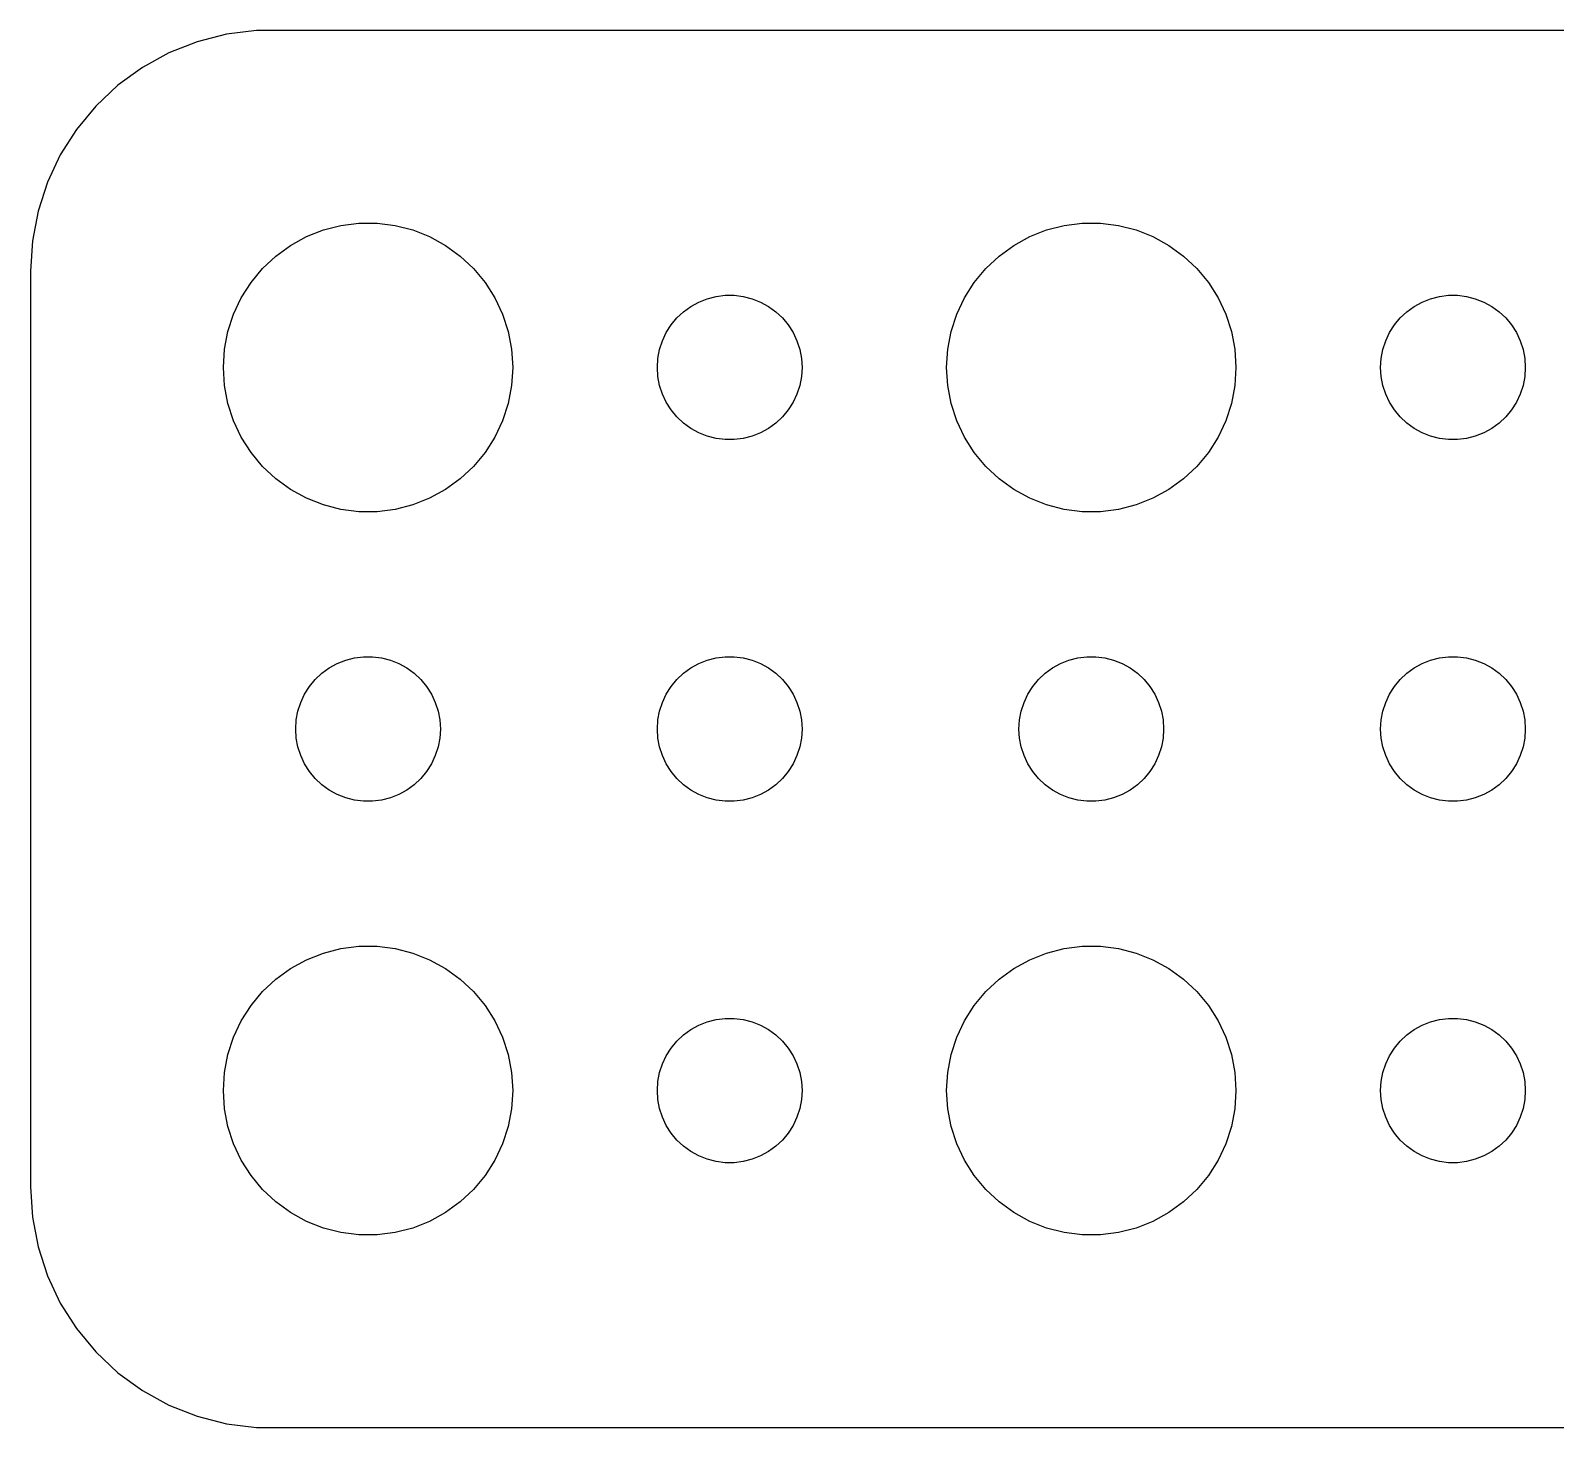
# Model space of a CAD drawing. Header units: metres. Extents: x -67 to 67, y -14 to 14.
# Drawn here: x -67 to -35.37, y -14.49 to 14.49 of the extents above; entities that cross this region are included whole.
import ezdxf

# ---------------------------------------------------------------- set-up
doc = ezdxf.new("R2010")
doc.units = ezdxf.units.M

msp = doc.modelspace()

# ---------------------------------------------------------------- linework, layer by layer
for p, q in [((-63.5451, 14.2553), (-64.1289, 14.0241)), ((-62.9369, 14.4114), (-63.5451, 14.2553)), ((-62.3139, 14.4901), (-62.9369, 14.4114)), ((62.3139, 14.4901), (-62.3139, 14.4901)), ((-64.1289, 14.0241), (-64.6791, 13.7216)), ((-64.6791, 13.7216), (-65.1871, 13.3526)), ((-65.1871, 13.3526), (-65.6448, 12.9227)), ((-65.6448, 12.9227), (-66.0451, 12.4389)), ((-66.0451, 12.4389), (-66.3815, 11.9088)), ((-66.3815, 11.9088), (-66.6489, 11.3406)), ((-66.6489, 11.3406), (-66.8429, 10.7434)), ((-66.8429, 10.7434), (-66.9606, 10.1267)), ((-60.927, 10.3532), (-60.5621, 10.4469)), ((-60.5621, 10.4469), (-60.1884, 10.4941)), ((-60.1884, 10.4941), (-59.8116, 10.4941)), ((-59.8116, 10.4941), (-59.4379, 10.4469)), ((-59.4379, 10.4469), (-59.0729, 10.3532)), ((-45.927, 10.3532), (-45.5621, 10.4469)), ((-45.5621, 10.4469), (-45.1884, 10.4941)), ((-45.1884, 10.4941), (-44.8116, 10.4941)), ((-44.8116, 10.4941), (-44.4379, 10.4469)), ((-44.4379, 10.4469), (-44.0729, 10.3532)), ((-66.9606, 10.1267), (-67, 9.5)), ((-61.6075, 10.033), (-61.2773, 10.2145)), ((-61.2773, 10.2145), (-60.927, 10.3532)), ((-59.0729, 10.3532), (-58.7227, 10.2145)), ((-58.7227, 10.2145), (-58.3925, 10.033)), ((-46.6075, 10.033), (-46.2773, 10.2145)), ((-46.2773, 10.2145), (-45.927, 10.3532)), ((-44.0729, 10.3532), (-43.7227, 10.2145)), ((-43.7227, 10.2145), (-43.3925, 10.033)), ((-62.1869, 9.55363), (-61.9123, 9.81154)), ((-61.9123, 9.81154), (-61.6075, 10.033)), ((-58.3925, 10.033), (-58.0877, 9.81154)), ((-58.0877, 9.81154), (-57.8131, 9.55363)), ((-47.1869, 9.55363), (-46.9123, 9.81154)), ((-46.9123, 9.81154), (-46.6075, 10.033)), ((-43.3925, 10.033), (-43.0877, 9.81154)), ((-43.0877, 9.81154), (-42.8131, 9.55363)), ((-67, 9.5), (-67, -9.5)), ((-62.427, 9.26335), (-62.1869, 9.55363)), ((-57.8131, 9.55363), (-57.5729, 9.26335)), ((-47.427, 9.26335), (-47.1869, 9.55363)), ((-42.8131, 9.55363), (-42.5729, 9.26335)), ((-62.6289, 8.94525), (-62.427, 9.26335)), ((-57.5729, 9.26335), (-57.3711, 8.94525)), ((-47.6289, 8.94525), (-47.427, 9.26335)), ((-42.5729, 9.26335), (-42.3711, 8.94525)), ((-62.7893, 8.60437), (-62.6289, 8.94525)), ((-57.3711, 8.94525), (-57.2107, 8.60437)), ((-53.3037, 8.76648), (-53.1387, 8.85724)), ((-53.1387, 8.85724), (-52.9635, 8.92657)), ((-52.9635, 8.92657), (-52.7811, 8.97342)), ((-52.7811, 8.97342), (-52.5942, 8.99704)), ((-52.5942, 8.99704), (-52.4058, 8.99704)), ((-52.4058, 8.99704), (-52.2189, 8.97342)), ((-52.2189, 8.97342), (-52.0365, 8.92657)), ((-52.0365, 8.92657), (-51.8613, 8.85724)), ((-51.8613, 8.85724), (-51.6963, 8.76648)), ((-47.7893, 8.60437), (-47.6289, 8.94525)), ((-42.3711, 8.94525), (-42.2107, 8.60437)), ((-38.3037, 8.76648), (-38.1387, 8.85724)), ((-38.1387, 8.85724), (-37.9635, 8.92657)), ((-37.9635, 8.92657), (-37.7811, 8.97342)), ((-37.7811, 8.97342), (-37.5942, 8.99704)), ((-37.5942, 8.99704), (-37.4058, 8.99704)), ((-37.4058, 8.99704), (-37.2189, 8.97342)), ((-37.2189, 8.97342), (-37.0365, 8.92657)), ((-37.0365, 8.92657), (-36.8613, 8.85724)), ((-36.8613, 8.85724), (-36.6963, 8.76648)), ((-62.9057, 8.24606), (-62.7893, 8.60437)), ((-57.2107, 8.60437), (-57.0942, 8.24606)), ((-53.5934, 8.52681), (-53.4561, 8.65576)), ((-53.4561, 8.65576), (-53.3037, 8.76648)), ((-51.6963, 8.76648), (-51.5439, 8.65576)), ((-51.5439, 8.65576), (-51.4065, 8.52681)), ((-47.9057, 8.24606), (-47.7893, 8.60437)), ((-42.2107, 8.60437), (-42.0942, 8.24606)), ((-38.5934, 8.52681), (-38.4561, 8.65576)), ((-38.4561, 8.65576), (-38.3037, 8.76648)), ((-36.6963, 8.76648), (-36.5439, 8.65576)), ((-36.5439, 8.65576), (-36.4065, 8.52681)), ((-62.9763, 7.87599), (-62.9057, 8.24606)), ((-57.0942, 8.24606), (-57.0237, 7.87599)), ((-53.8145, 8.22263), (-53.7135, 8.38167)), ((-53.7135, 8.38167), (-53.5934, 8.52681)), ((-51.4065, 8.52681), (-51.2865, 8.38167)), ((-51.2865, 8.38167), (-51.1855, 8.22263)), ((-47.9763, 7.87599), (-47.9057, 8.24606)), ((-42.0942, 8.24606), (-42.0237, 7.87599)), ((-38.8145, 8.22263), (-38.7135, 8.38167)), ((-38.7135, 8.38167), (-38.5934, 8.52681)), ((-36.4065, 8.52681), (-36.2865, 8.38167)), ((-36.2865, 8.38167), (-36.1855, 8.22263)), ((-53.9529, 7.87303), (-53.8947, 8.05219)), ((-53.8947, 8.05219), (-53.8145, 8.22263)), ((-51.1855, 8.22263), (-51.1053, 8.05219)), ((-51.1053, 8.05219), (-51.0471, 7.87303)), ((-38.9529, 7.87303), (-38.8947, 8.05219)), ((-38.8947, 8.05219), (-38.8145, 8.22263)), ((-36.1855, 8.22263), (-36.1053, 8.05219)), ((-36.1053, 8.05219), (-36.0471, 7.87303)), ((-63, 7.5), (-62.9763, 7.87599)), ((-57.0237, 7.87599), (-57, 7.5)), ((-54, 7.5), (-53.9882, 7.68799)), ((-53.9882, 7.68799), (-53.9529, 7.87303)), ((-51.0471, 7.87303), (-51.0118, 7.68799)), ((-51.0118, 7.68799), (-51, 7.5)), ((-48, 7.5), (-47.9763, 7.87599)), ((-42.0237, 7.87599), (-42, 7.5)), ((-39, 7.5), (-38.9882, 7.68799)), ((-38.9882, 7.68799), (-38.9529, 7.87303)), ((-36.0471, 7.87303), (-36.0118, 7.68799)), ((-36.0118, 7.68799), (-36, 7.5)), ((-62.9763, 7.12399), (-63, 7.5)), ((-57, 7.5), (-57.0237, 7.12399)), ((-53.9882, 7.312), (-54, 7.5)), ((-53.9529, 7.12695), (-53.9882, 7.312)), ((-51.0118, 7.312), (-51.0471, 7.12695)), ((-51, 7.5), (-51.0118, 7.312)), ((-47.9763, 7.12399), (-48, 7.5)), ((-42, 7.5), (-42.0237, 7.12399)), ((-38.9882, 7.312), (-39, 7.5)), ((-38.9529, 7.12695), (-38.9882, 7.312)), ((-36.0118, 7.312), (-36.0471, 7.12695)), ((-36, 7.5), (-36.0118, 7.312)), ((-62.9057, 6.75392), (-62.9763, 7.12399)), ((-57.0237, 7.12399), (-57.0942, 6.75392)), ((-53.8947, 6.9478), (-53.9529, 7.12695)), ((-51.0471, 7.12695), (-51.1053, 6.9478)), ((-47.9057, 6.75392), (-47.9763, 7.12399)), ((-42.0237, 7.12399), (-42.0942, 6.75392)), ((-38.8947, 6.9478), (-38.9529, 7.12695)), ((-36.0471, 7.12695), (-36.1053, 6.9478)), ((-62.7893, 6.39561), (-62.9057, 6.75392)), ((-57.0942, 6.75392), (-57.2107, 6.39561)), ((-53.8145, 6.77736), (-53.8947, 6.9478)), ((-53.7135, 6.61832), (-53.8145, 6.77736)), ((-51.1855, 6.77736), (-51.2865, 6.61832)), ((-51.1053, 6.9478), (-51.1855, 6.77736)), ((-47.7893, 6.39561), (-47.9057, 6.75392)), ((-42.0942, 6.75392), (-42.2107, 6.39561)), ((-38.8145, 6.77736), (-38.8947, 6.9478)), ((-38.7135, 6.61832), (-38.8145, 6.77736)), ((-36.1855, 6.77736), (-36.2865, 6.61832)), ((-36.1053, 6.9478), (-36.1855, 6.77736)), ((-62.6289, 6.05473), (-62.7893, 6.39561)), ((-57.2107, 6.39561), (-57.3711, 6.05473)), ((-53.5934, 6.47318), (-53.7135, 6.61832)), ((-53.4561, 6.34422), (-53.5934, 6.47318)), ((-53.3037, 6.23351), (-53.4561, 6.34422)), ((-51.5439, 6.34422), (-51.6963, 6.23351)), ((-51.4065, 6.47318), (-51.5439, 6.34422)), ((-51.2865, 6.61832), (-51.4065, 6.47318)), ((-47.6289, 6.05473), (-47.7893, 6.39561)), ((-42.2107, 6.39561), (-42.3711, 6.05473)), ((-38.5934, 6.47318), (-38.7135, 6.61832)), ((-38.4561, 6.34422), (-38.5934, 6.47318)), ((-38.3037, 6.23351), (-38.4561, 6.34422)), ((-36.5439, 6.34422), (-36.6963, 6.23351)), ((-36.4065, 6.47318), (-36.5439, 6.34422)), ((-36.2865, 6.61832), (-36.4065, 6.47318)), ((-62.427, 5.73663), (-62.6289, 6.05473)), ((-57.3711, 6.05473), (-57.5729, 5.73663)), ((-53.1387, 6.14275), (-53.3037, 6.23351)), ((-52.9635, 6.07341), (-53.1387, 6.14275)), ((-52.7811, 6.02657), (-52.9635, 6.07341)), ((-52.5942, 6.00294), (-52.7811, 6.02657)), ((-52.2189, 6.02657), (-52.4058, 6.00294)), ((-52.0365, 6.07341), (-52.2189, 6.02657)), ((-51.8613, 6.14275), (-52.0365, 6.07341)), ((-51.6963, 6.23351), (-51.8613, 6.14275)), ((-47.427, 5.73663), (-47.6289, 6.05473)), ((-42.3711, 6.05473), (-42.5729, 5.73663)), ((-38.1387, 6.14275), (-38.3037, 6.23351)), ((-37.9635, 6.07341), (-38.1387, 6.14275)), ((-37.7811, 6.02657), (-37.9635, 6.07341)), ((-37.5942, 6.00294), (-37.7811, 6.02657)), ((-37.2189, 6.02657), (-37.4058, 6.00294)), ((-37.0365, 6.07341), (-37.2189, 6.02657)), ((-36.8613, 6.14275), (-37.0365, 6.07341)), ((-36.6963, 6.23351), (-36.8613, 6.14275)), ((-62.1869, 5.44635), (-62.427, 5.73663)), ((-57.5729, 5.73663), (-57.8131, 5.44635)), ((-52.4058, 6.00294), (-52.5942, 6.00294)), ((-47.1869, 5.44635), (-47.427, 5.73663)), ((-42.5729, 5.73663), (-42.8131, 5.44635)), ((-37.4058, 6.00294), (-37.5942, 6.00294)), ((-61.9123, 5.18845), (-62.1869, 5.44635)), ((-57.8131, 5.44635), (-58.0877, 5.18845)), ((-46.9123, 5.18845), (-47.1869, 5.44635)), ((-42.8131, 5.44635), (-43.0877, 5.18845)), ((-61.6075, 4.96701), (-61.9123, 5.18845)), ((-58.0877, 5.18845), (-58.3925, 4.96701)), ((-46.6075, 4.96701), (-46.9123, 5.18845)), ((-43.0877, 5.18845), (-43.3925, 4.96701)), ((-61.2773, 4.78551), (-61.6075, 4.96701)), ((-60.927, 4.64682), (-61.2773, 4.78551)), ((-58.7227, 4.78551), (-59.0729, 4.64682)), ((-58.3925, 4.96701), (-58.7227, 4.78551)), ((-46.2773, 4.78551), (-46.6075, 4.96701)), ((-45.927, 4.64682), (-46.2773, 4.78551)), ((-43.7227, 4.78551), (-44.0729, 4.64682)), ((-43.3925, 4.96701), (-43.7227, 4.78551)), ((-60.5621, 4.55313), (-60.927, 4.64682)), ((-60.1884, 4.50591), (-60.5621, 4.55313)), ((-59.8116, 4.50591), (-60.1884, 4.50591)), ((-59.4379, 4.55313), (-59.8116, 4.50591)), ((-59.0729, 4.64682), (-59.4379, 4.55313)), ((-45.5621, 4.55313), (-45.927, 4.64682)), ((-45.1884, 4.50591), (-45.5621, 4.55313)), ((-44.8116, 4.50591), (-45.1884, 4.50591)), ((-44.4379, 4.55313), (-44.8116, 4.50591)), ((-44.0729, 4.64682), (-44.4379, 4.55313)), ((-60.9561, 1.15576), (-60.8037, 1.26648)), ((-60.8037, 1.26648), (-60.6387, 1.35724)), ((-60.6387, 1.35724), (-60.4635, 1.42657)), ((-60.4635, 1.42657), (-60.2811, 1.47342)), ((-60.2811, 1.47342), (-60.0942, 1.49704)), ((-60.0942, 1.49704), (-59.9058, 1.49704)), ((-59.9058, 1.49704), (-59.7189, 1.47342)), ((-59.7189, 1.47342), (-59.5365, 1.42657)), ((-59.5365, 1.42657), (-59.3613, 1.35724)), ((-59.3613, 1.35724), (-59.1963, 1.26648)), ((-59.1963, 1.26648), (-59.0439, 1.15576)), ((-53.4561, 1.15576), (-53.3037, 1.26648)), ((-53.3037, 1.26648), (-53.1387, 1.35724)), ((-53.1387, 1.35724), (-52.9635, 1.42657)), ((-52.9635, 1.42657), (-52.7811, 1.47342)), ((-52.7811, 1.47342), (-52.5942, 1.49704)), ((-52.5942, 1.49704), (-52.4058, 1.49704)), ((-52.4058, 1.49704), (-52.2189, 1.47342)), ((-52.2189, 1.47342), (-52.0365, 1.42657)), ((-52.0365, 1.42657), (-51.8613, 1.35724)), ((-51.8613, 1.35724), (-51.6963, 1.26648)), ((-51.6963, 1.26648), (-51.5439, 1.15576)), ((-45.9561, 1.15576), (-45.8037, 1.26648)), ((-45.8037, 1.26648), (-45.6387, 1.35724)), ((-45.6387, 1.35724), (-45.4635, 1.42657)), ((-45.4635, 1.42657), (-45.2811, 1.47342)), ((-45.2811, 1.47342), (-45.0942, 1.49704)), ((-45.0942, 1.49704), (-44.9058, 1.49704)), ((-44.9058, 1.49704), (-44.7189, 1.47342)), ((-44.7189, 1.47342), (-44.5365, 1.42657)), ((-44.5365, 1.42657), (-44.3613, 1.35724)), ((-44.3613, 1.35724), (-44.1963, 1.26648)), ((-44.1963, 1.26648), (-44.0439, 1.15576)), ((-38.4561, 1.15576), (-38.3037, 1.26648)), ((-38.3037, 1.26648), (-38.1387, 1.35724)), ((-38.1387, 1.35724), (-37.9635, 1.42657)), ((-37.9635, 1.42657), (-37.7811, 1.47342)), ((-37.7811, 1.47342), (-37.5942, 1.49704)), ((-37.5942, 1.49704), (-37.4058, 1.49704)), ((-37.4058, 1.49704), (-37.2189, 1.47342)), ((-37.2189, 1.47342), (-37.0365, 1.42657)), ((-37.0365, 1.42657), (-36.8613, 1.35724)), ((-36.8613, 1.35724), (-36.6963, 1.26648)), ((-36.6963, 1.26648), (-36.5439, 1.15576)), ((-61.2135, 0.881668), (-61.0934, 1.02681)), ((-61.0934, 1.02681), (-60.9561, 1.15576)), ((-59.0439, 1.15576), (-58.9065, 1.02681)), ((-58.9065, 1.02681), (-58.7865, 0.881668)), ((-53.7135, 0.881668), (-53.5934, 1.02681)), ((-53.5934, 1.02681), (-53.4561, 1.15576)), ((-51.5439, 1.15576), (-51.4065, 1.02681)), ((-51.4065, 1.02681), (-51.2865, 0.881668)), ((-46.2135, 0.881668), (-46.0934, 1.02681)), ((-46.0934, 1.02681), (-45.9561, 1.15576)), ((-44.0439, 1.15576), (-43.9065, 1.02681)), ((-43.9065, 1.02681), (-43.7865, 0.881668)), ((-38.7135, 0.881668), (-38.5934, 1.02681)), ((-38.5934, 1.02681), (-38.4561, 1.15576)), ((-36.5439, 1.15576), (-36.4065, 1.02681)), ((-36.4065, 1.02681), (-36.2865, 0.881668)), ((-61.3947, 0.552185), (-61.3145, 0.722626)), ((-61.3145, 0.722626), (-61.2135, 0.881668)), ((-58.7865, 0.881668), (-58.6855, 0.722626)), ((-58.6855, 0.722626), (-58.6053, 0.552185)), ((-53.8947, 0.552185), (-53.8145, 0.722626)), ((-53.8145, 0.722626), (-53.7135, 0.881668)), ((-51.2865, 0.881668), (-51.1855, 0.722626)), ((-51.1855, 0.722626), (-51.1053, 0.552185)), ((-46.3947, 0.552185), (-46.3145, 0.722626)), ((-46.3145, 0.722626), (-46.2135, 0.881668)), ((-43.7865, 0.881668), (-43.6855, 0.722626)), ((-43.6855, 0.722626), (-43.6053, 0.552185)), ((-38.8947, 0.552185), (-38.8145, 0.722626)), ((-38.8145, 0.722626), (-38.7135, 0.881668)), ((-36.2865, 0.881668), (-36.1855, 0.722626)), ((-36.1855, 0.722626), (-36.1053, 0.552185)), ((-61.4882, 0.187988), (-61.4529, 0.373032)), ((-61.4529, 0.373032), (-61.3947, 0.552185)), ((-58.6053, 0.552185), (-58.5471, 0.373032)), ((-58.5471, 0.373032), (-58.5118, 0.187988)), ((-53.9882, 0.187988), (-53.9529, 0.373032)), ((-53.9529, 0.373032), (-53.8947, 0.552185)), ((-51.1053, 0.552185), (-51.0471, 0.373032)), ((-51.0471, 0.373032), (-51.0118, 0.187988)), ((-46.4882, 0.187988), (-46.4529, 0.373032)), ((-46.4529, 0.373032), (-46.3947, 0.552185)), ((-43.6053, 0.552185), (-43.5471, 0.373032)), ((-43.5471, 0.373032), (-43.5118, 0.187988)), ((-38.9882, 0.187988), (-38.9529, 0.373032)), ((-38.9529, 0.373032), (-38.8947, 0.552185)), ((-36.1053, 0.552185), (-36.0471, 0.373032)), ((-36.0471, 0.373032), (-36.0118, 0.187988)), ((-61.5, 0), (-61.4882, 0.187988)), ((-61.4882, -0.187988), (-61.5, 0)), ((-58.5118, 0.187988), (-58.5, 0)), ((-58.5, 0), (-58.5118, -0.187988)), ((-54, 0), (-53.9882, 0.187988)), ((-53.9882, -0.187988), (-54, 0)), ((-51.0118, 0.187988), (-51, 0)), ((-51, 0), (-51.0118, -0.187988)), ((-46.5, 0), (-46.4882, 0.187988)), ((-46.4882, -0.187988), (-46.5, 0)), ((-43.5118, 0.187988), (-43.5, 0)), ((-43.5, 0), (-43.5118, -0.187988)), ((-39, 0), (-38.9882, 0.187988)), ((-38.9882, -0.187988), (-39, 0)), ((-36.0118, 0.187988), (-36, 0)), ((-36, 0), (-36.0118, -0.187988)), ((-61.4529, -0.373032), (-61.4882, -0.187988)), ((-58.5118, -0.187988), (-58.5471, -0.373032)), ((-53.9529, -0.373032), (-53.9882, -0.187988)), ((-51.0118, -0.187988), (-51.0471, -0.373032)), ((-46.4529, -0.373032), (-46.4882, -0.187988)), ((-43.5118, -0.187988), (-43.5471, -0.373032)), ((-38.9529, -0.373032), (-38.9882, -0.187988)), ((-36.0118, -0.187988), (-36.0471, -0.373032)), ((-61.3947, -0.552185), (-61.4529, -0.373032)), ((-61.3145, -0.722626), (-61.3947, -0.552185)), ((-58.6053, -0.552185), (-58.6855, -0.722626)), ((-58.5471, -0.373032), (-58.6053, -0.552185)), ((-53.8947, -0.552185), (-53.9529, -0.373032)), ((-53.8145, -0.722626), (-53.8947, -0.552185)), ((-51.1053, -0.552185), (-51.1855, -0.722626)), ((-51.0471, -0.373032), (-51.1053, -0.552185)), ((-46.3947, -0.552185), (-46.4529, -0.373032)), ((-46.3145, -0.722626), (-46.3947, -0.552185)), ((-43.6053, -0.552185), (-43.6855, -0.722626)), ((-43.5471, -0.373032), (-43.6053, -0.552185)), ((-38.8947, -0.552185), (-38.9529, -0.373032)), ((-38.8145, -0.722626), (-38.8947, -0.552185)), ((-36.1053, -0.552185), (-36.1855, -0.722626)), ((-36.0471, -0.373032), (-36.1053, -0.552185)), ((-61.2135, -0.881668), (-61.3145, -0.722626)), ((-61.0934, -1.02681), (-61.2135, -0.881668)), ((-58.7865, -0.881668), (-58.9065, -1.02681)), ((-58.6855, -0.722626), (-58.7865, -0.881668)), ((-53.7135, -0.881668), (-53.8145, -0.722626)), ((-53.5934, -1.02681), (-53.7135, -0.881668)), ((-51.2865, -0.881668), (-51.4065, -1.02681)), ((-51.1855, -0.722626), (-51.2865, -0.881668)), ((-46.2135, -0.881668), (-46.3145, -0.722626)), ((-46.0934, -1.02681), (-46.2135, -0.881668)), ((-43.7865, -0.881668), (-43.9065, -1.02681)), ((-43.6855, -0.722626), (-43.7865, -0.881668)), ((-38.7135, -0.881668), (-38.8145, -0.722626)), ((-38.5934, -1.02681), (-38.7135, -0.881668)), ((-36.2865, -0.881668), (-36.4065, -1.02681)), ((-36.1855, -0.722626), (-36.2865, -0.881668)), ((-60.9561, -1.15576), (-61.0934, -1.02681)), ((-60.8037, -1.26648), (-60.9561, -1.15576)), ((-59.0439, -1.15576), (-59.1963, -1.26648)), ((-58.9065, -1.02681), (-59.0439, -1.15576)), ((-53.4561, -1.15576), (-53.5934, -1.02681)), ((-53.3037, -1.26648), (-53.4561, -1.15576)), ((-51.5439, -1.15576), (-51.6963, -1.26648)), ((-51.4065, -1.02681), (-51.5439, -1.15576)), ((-45.9561, -1.15576), (-46.0934, -1.02681)), ((-45.8037, -1.26648), (-45.9561, -1.15576)), ((-44.0439, -1.15576), (-44.1963, -1.26648)), ((-43.9065, -1.02681), (-44.0439, -1.15576)), ((-38.4561, -1.15576), (-38.5934, -1.02681)), ((-38.3037, -1.26648), (-38.4561, -1.15576)), ((-36.5439, -1.15576), (-36.6963, -1.26648)), ((-36.4065, -1.02681), (-36.5439, -1.15576)), ((-60.6387, -1.35724), (-60.8037, -1.26648)), ((-60.4635, -1.42657), (-60.6387, -1.35724)), ((-60.2811, -1.47342), (-60.4635, -1.42657)), ((-60.0942, -1.49704), (-60.2811, -1.47342)), ((-59.9058, -1.49704), (-60.0942, -1.49704)), ((-59.7189, -1.47342), (-59.9058, -1.49704)), ((-59.5365, -1.42657), (-59.7189, -1.47342)), ((-59.3613, -1.35724), (-59.5365, -1.42657)), ((-59.1963, -1.26648), (-59.3613, -1.35724)), ((-53.1387, -1.35724), (-53.3037, -1.26648)), ((-52.9635, -1.42657), (-53.1387, -1.35724)), ((-52.7811, -1.47342), (-52.9635, -1.42657)), ((-52.5942, -1.49704), (-52.7811, -1.47342)), ((-52.4058, -1.49704), (-52.5942, -1.49704)), ((-52.2189, -1.47342), (-52.4058, -1.49704)), ((-52.0365, -1.42657), (-52.2189, -1.47342)), ((-51.8613, -1.35724), (-52.0365, -1.42657)), ((-51.6963, -1.26648), (-51.8613, -1.35724)), ((-45.6387, -1.35724), (-45.8037, -1.26648)), ((-45.4635, -1.42657), (-45.6387, -1.35724)), ((-45.2811, -1.47342), (-45.4635, -1.42657)), ((-45.0942, -1.49704), (-45.2811, -1.47342)), ((-44.9058, -1.49704), (-45.0942, -1.49704)), ((-44.7189, -1.47342), (-44.9058, -1.49704)), ((-44.5365, -1.42657), (-44.7189, -1.47342)), ((-44.3613, -1.35724), (-44.5365, -1.42657)), ((-44.1963, -1.26648), (-44.3613, -1.35724)), ((-38.1387, -1.35724), (-38.3037, -1.26648)), ((-37.9635, -1.42657), (-38.1387, -1.35724)), ((-37.7811, -1.47342), (-37.9635, -1.42657)), ((-37.5942, -1.49704), (-37.7811, -1.47342)), ((-37.4058, -1.49704), (-37.5942, -1.49704)), ((-37.2189, -1.47342), (-37.4058, -1.49704)), ((-37.0365, -1.42657), (-37.2189, -1.47342)), ((-36.8613, -1.35724), (-37.0365, -1.42657)), ((-36.6963, -1.26648), (-36.8613, -1.35724)), ((-61.2773, -4.78551), (-60.927, -4.64682)), ((-60.927, -4.64682), (-60.5621, -4.55313)), ((-60.5621, -4.55313), (-60.1884, -4.50591)), ((-60.1884, -4.50591), (-59.8116, -4.50591)), ((-59.8116, -4.50591), (-59.4379, -4.55313)), ((-59.4379, -4.55313), (-59.0729, -4.64682)), ((-59.0729, -4.64682), (-58.7227, -4.78551)), ((-46.2773, -4.78551), (-45.927, -4.64682)), ((-45.927, -4.64682), (-45.5621, -4.55313)), ((-45.5621, -4.55313), (-45.1884, -4.50591)), ((-45.1884, -4.50591), (-44.8116, -4.50591)), ((-44.8116, -4.50591), (-44.4379, -4.55313)), ((-44.4379, -4.55313), (-44.0729, -4.64682)), ((-44.0729, -4.64682), (-43.7227, -4.78551)), ((-61.9123, -5.18845), (-61.6075, -4.96701)), ((-61.6075, -4.96701), (-61.2773, -4.78551)), ((-58.7227, -4.78551), (-58.3925, -4.96701)), ((-58.3925, -4.96701), (-58.0877, -5.18845)), ((-46.9123, -5.18845), (-46.6075, -4.96701)), ((-46.6075, -4.96701), (-46.2773, -4.78551)), ((-43.7227, -4.78551), (-43.3925, -4.96701)), ((-43.3925, -4.96701), (-43.0877, -5.18845)), ((-62.1869, -5.44635), (-61.9123, -5.18845)), ((-58.0877, -5.18845), (-57.8131, -5.44635)), ((-47.1869, -5.44635), (-46.9123, -5.18845)), ((-43.0877, -5.18845), (-42.8131, -5.44635)), ((-62.427, -5.73663), (-62.1869, -5.44635)), ((-57.8131, -5.44635), (-57.5729, -5.73663)), ((-47.427, -5.73663), (-47.1869, -5.44635)), ((-42.8131, -5.44635), (-42.5729, -5.73663)), ((-62.6289, -6.05473), (-62.427, -5.73663)), ((-57.5729, -5.73663), (-57.3711, -6.05473)), ((-52.7811, -6.02657), (-52.5942, -6.00294)), ((-52.5942, -6.00294), (-52.4058, -6.00294)), ((-52.4058, -6.00294), (-52.2189, -6.02657)), ((-47.6289, -6.05473), (-47.427, -5.73663)), ((-42.5729, -5.73663), (-42.3711, -6.05473)), ((-37.7811, -6.02657), (-37.5942, -6.00294)), ((-37.5942, -6.00294), (-37.4058, -6.00294)), ((-37.4058, -6.00294), (-37.2189, -6.02657)), ((-62.7893, -6.39561), (-62.6289, -6.05473)), ((-57.3711, -6.05473), (-57.2107, -6.39561)), ((-53.4561, -6.34422), (-53.3037, -6.23351)), ((-53.3037, -6.23351), (-53.1387, -6.14275)), ((-53.1387, -6.14275), (-52.9635, -6.07341)), ((-52.9635, -6.07341), (-52.7811, -6.02657)), ((-52.2189, -6.02657), (-52.0365, -6.07341)), ((-52.0365, -6.07341), (-51.8613, -6.14275)), ((-51.8613, -6.14275), (-51.6963, -6.23351)), ((-51.6963, -6.23351), (-51.5439, -6.34422)), ((-47.7893, -6.39561), (-47.6289, -6.05473)), ((-42.3711, -6.05473), (-42.2107, -6.39561)), ((-38.4561, -6.34422), (-38.3037, -6.23351)), ((-38.3037, -6.23351), (-38.1387, -6.14275)), ((-38.1387, -6.14275), (-37.9635, -6.07341)), ((-37.9635, -6.07341), (-37.7811, -6.02657)), ((-37.2189, -6.02657), (-37.0365, -6.07341)), ((-37.0365, -6.07341), (-36.8613, -6.14275)), ((-36.8613, -6.14275), (-36.6963, -6.23351)), ((-36.6963, -6.23351), (-36.5439, -6.34422)), ((-62.9057, -6.75392), (-62.7893, -6.39561)), ((-57.2107, -6.39561), (-57.0942, -6.75392)), ((-53.8145, -6.77736), (-53.7135, -6.61832)), ((-53.7135, -6.61832), (-53.5934, -6.47318)), ((-53.5934, -6.47318), (-53.4561, -6.34422)), ((-51.5439, -6.34422), (-51.4065, -6.47318)), ((-51.4065, -6.47318), (-51.2865, -6.61832)), ((-51.2865, -6.61832), (-51.1855, -6.77736)), ((-47.9057, -6.75392), (-47.7893, -6.39561)), ((-42.2107, -6.39561), (-42.0942, -6.75392)), ((-38.8145, -6.77736), (-38.7135, -6.61832)), ((-38.7135, -6.61832), (-38.5934, -6.47318)), ((-38.5934, -6.47318), (-38.4561, -6.34422)), ((-36.5439, -6.34422), (-36.4065, -6.47318)), ((-36.4065, -6.47318), (-36.2865, -6.61832)), ((-36.2865, -6.61832), (-36.1855, -6.77736)), ((-62.9763, -7.12399), (-62.9057, -6.75392)), ((-57.0942, -6.75392), (-57.0237, -7.12399)), ((-53.9529, -7.12695), (-53.8947, -6.9478)), ((-53.8947, -6.9478), (-53.8145, -6.77736)), ((-51.1855, -6.77736), (-51.1053, -6.9478)), ((-51.1053, -6.9478), (-51.0471, -7.12695)), ((-47.9763, -7.12399), (-47.9057, -6.75392)), ((-42.0942, -6.75392), (-42.0237, -7.12399)), ((-38.9529, -7.12695), (-38.8947, -6.9478)), ((-38.8947, -6.9478), (-38.8145, -6.77736)), ((-36.1855, -6.77736), (-36.1053, -6.9478)), ((-36.1053, -6.9478), (-36.0471, -7.12695)), ((-63, -7.5), (-62.9763, -7.12399)), ((-57.0237, -7.12399), (-57, -7.5)), ((-53.9882, -7.312), (-53.9529, -7.12695)), ((-51.0471, -7.12695), (-51.0118, -7.312)), ((-48, -7.5), (-47.9763, -7.12399)), ((-42.0237, -7.12399), (-42, -7.5)), ((-38.9882, -7.312), (-38.9529, -7.12695)), ((-36.0471, -7.12695), (-36.0118, -7.312)), ((-62.9763, -7.87599), (-63, -7.5)), ((-57, -7.5), (-57.0237, -7.87599)), ((-54, -7.5), (-53.9882, -7.312)), ((-53.9882, -7.68799), (-54, -7.5)), ((-51.0118, -7.312), (-51, -7.5)), ((-51, -7.5), (-51.0118, -7.68799)), ((-47.9763, -7.87599), (-48, -7.5)), ((-42, -7.5), (-42.0237, -7.87599)), ((-39, -7.5), (-38.9882, -7.312)), ((-38.9882, -7.68799), (-39, -7.5)), ((-36.0118, -7.312), (-36, -7.5)), ((-36, -7.5), (-36.0118, -7.68799)), ((-62.9057, -8.24606), (-62.9763, -7.87599)), ((-57.0237, -7.87599), (-57.0942, -8.24606)), ((-53.9529, -7.87303), (-53.9882, -7.68799)), ((-53.8947, -8.05219), (-53.9529, -7.87303)), ((-51.0471, -7.87303), (-51.1053, -8.05219)), ((-51.0118, -7.68799), (-51.0471, -7.87303)), ((-47.9057, -8.24606), (-47.9763, -7.87599)), ((-42.0237, -7.87599), (-42.0942, -8.24606)), ((-38.9529, -7.87303), (-38.9882, -7.68799)), ((-38.8947, -8.05219), (-38.9529, -7.87303)), ((-36.0471, -7.87303), (-36.1053, -8.05219)), ((-36.0118, -7.68799), (-36.0471, -7.87303)), ((-53.8145, -8.22263), (-53.8947, -8.05219)), ((-53.7135, -8.38167), (-53.8145, -8.22263)), ((-51.1855, -8.22263), (-51.2865, -8.38167)), ((-51.1053, -8.05219), (-51.1855, -8.22263)), ((-38.8145, -8.22263), (-38.8947, -8.05219)), ((-38.7135, -8.38167), (-38.8145, -8.22263)), ((-36.1855, -8.22263), (-36.2865, -8.38167)), ((-36.1053, -8.05219), (-36.1855, -8.22263)), ((-62.7893, -8.60437), (-62.9057, -8.24606)), ((-57.0942, -8.24606), (-57.2107, -8.60437)), ((-53.5934, -8.52681), (-53.7135, -8.38167)), ((-53.4561, -8.65576), (-53.5934, -8.52681)), ((-51.4065, -8.52681), (-51.5439, -8.65576)), ((-51.2865, -8.38167), (-51.4065, -8.52681)), ((-47.7893, -8.60437), (-47.9057, -8.24606)), ((-42.0942, -8.24606), (-42.2107, -8.60437)), ((-38.5934, -8.52681), (-38.7135, -8.38167)), ((-38.4561, -8.65576), (-38.5934, -8.52681)), ((-36.4065, -8.52681), (-36.5439, -8.65576)), ((-36.2865, -8.38167), (-36.4065, -8.52681)), ((-62.6289, -8.94525), (-62.7893, -8.60437)), ((-57.2107, -8.60437), (-57.3711, -8.94525)), ((-53.3037, -8.76648), (-53.4561, -8.65576)), ((-53.1387, -8.85724), (-53.3037, -8.76648)), ((-51.6963, -8.76648), (-51.8613, -8.85724)), ((-51.5439, -8.65576), (-51.6963, -8.76648)), ((-47.6289, -8.94525), (-47.7893, -8.60437)), ((-42.2107, -8.60437), (-42.3711, -8.94525)), ((-38.3037, -8.76648), (-38.4561, -8.65576)), ((-38.1387, -8.85724), (-38.3037, -8.76648)), ((-36.6963, -8.76648), (-36.8613, -8.85724)), ((-36.5439, -8.65576), (-36.6963, -8.76648)), ((-62.427, -9.26335), (-62.6289, -8.94525)), ((-57.3711, -8.94525), (-57.5729, -9.26335)), ((-52.9635, -8.92657), (-53.1387, -8.85724)), ((-52.7811, -8.97342), (-52.9635, -8.92657)), ((-52.5942, -8.99704), (-52.7811, -8.97342)), ((-52.4058, -8.99704), (-52.5942, -8.99704)), ((-52.2189, -8.97342), (-52.4058, -8.99704)), ((-52.0365, -8.92657), (-52.2189, -8.97342)), ((-51.8613, -8.85724), (-52.0365, -8.92657)), ((-47.427, -9.26335), (-47.6289, -8.94525)), ((-42.3711, -8.94525), (-42.5729, -9.26335)), ((-37.9635, -8.92657), (-38.1387, -8.85724)), ((-37.7811, -8.97342), (-37.9635, -8.92657)), ((-37.5942, -8.99704), (-37.7811, -8.97342)), ((-37.4058, -8.99704), (-37.5942, -8.99704)), ((-37.2189, -8.97342), (-37.4058, -8.99704)), ((-37.0365, -8.92657), (-37.2189, -8.97342)), ((-36.8613, -8.85724), (-37.0365, -8.92657)), ((-62.1869, -9.55363), (-62.427, -9.26335)), ((-57.5729, -9.26335), (-57.8131, -9.55363)), ((-47.1869, -9.55363), (-47.427, -9.26335)), ((-42.5729, -9.26335), (-42.8131, -9.55363)), ((-67, -9.5), (-66.9606, -10.1267)), ((-61.9123, -9.81154), (-62.1869, -9.55363)), ((-57.8131, -9.55363), (-58.0877, -9.81154)), ((-46.9123, -9.81154), (-47.1869, -9.55363)), ((-42.8131, -9.55363), (-43.0877, -9.81154)), ((-61.6075, -10.033), (-61.9123, -9.81154)), ((-61.2773, -10.2145), (-61.6075, -10.033)), ((-58.3925, -10.033), (-58.7227, -10.2145)), ((-58.0877, -9.81154), (-58.3925, -10.033)), ((-46.6075, -10.033), (-46.9123, -9.81154)), ((-46.2773, -10.2145), (-46.6075, -10.033)), ((-43.3925, -10.033), (-43.7227, -10.2145)), ((-43.0877, -9.81154), (-43.3925, -10.033)), ((-66.9606, -10.1267), (-66.8429, -10.7434)), ((-60.927, -10.3532), (-61.2773, -10.2145)), ((-60.5621, -10.4469), (-60.927, -10.3532)), ((-59.0729, -10.3532), (-59.4379, -10.4469)), ((-58.7227, -10.2145), (-59.0729, -10.3532)), ((-45.927, -10.3532), (-46.2773, -10.2145)), ((-45.5621, -10.4469), (-45.927, -10.3532)), ((-44.0729, -10.3532), (-44.4379, -10.4469)), ((-43.7227, -10.2145), (-44.0729, -10.3532)), ((-66.8429, -10.7434), (-66.6489, -11.3406)), ((-60.1884, -10.4941), (-60.5621, -10.4469)), ((-59.8116, -10.4941), (-60.1884, -10.4941)), ((-59.4379, -10.4469), (-59.8116, -10.4941)), ((-45.1884, -10.4941), (-45.5621, -10.4469)), ((-44.8116, -10.4941), (-45.1884, -10.4941)), ((-44.4379, -10.4469), (-44.8116, -10.4941)), ((-66.6489, -11.3406), (-66.3815, -11.9088)), ((-66.3815, -11.9088), (-66.0451, -12.4389)), ((-66.0451, -12.4389), (-65.6448, -12.9227)), ((-65.6448, -12.9227), (-65.1871, -13.3526)), ((-65.1871, -13.3526), (-64.6791, -13.7216)), ((-64.6791, -13.7216), (-64.1289, -14.0241)), ((-64.1289, -14.0241), (-63.5451, -14.2553)), ((-63.5451, -14.2553), (-62.9369, -14.4114)), ((-62.9369, -14.4114), (-62.3139, -14.4901)), ((-62.3139, -14.4901), (62.3139, -14.4901))]:
    msp.add_line(p, q)

doc.saveas('drawing.dxf')
